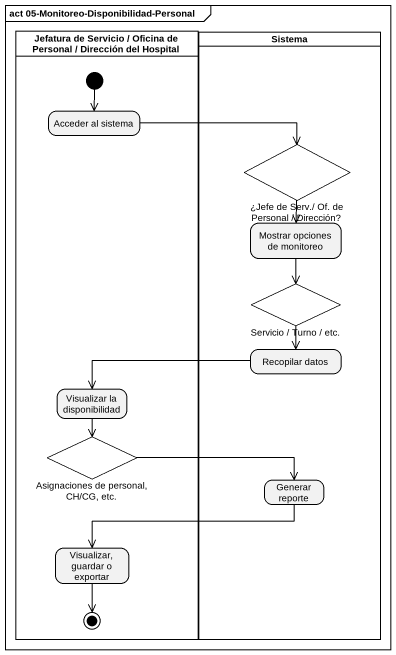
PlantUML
@startuml
mainframe act 05-Monitoreo-Disponibilidad-Personal
hide empty description
state "Jefatura de Servicio / Oficina de Personal / Dirección del Hospital" as Jefatura_de_Servicio <<partition>> {
  state "Acceder al sistema" as Acceder_al_sistema
  state "Visualizar la disponibilidad" as Visualizar_la_disponibilidad
  state "Asignaciones de personal, CH/CG, etc." as Asignaciones_de_personal_CH <<choice>>
  state "Visualizar, guardar o exportar" as Visualizar_guardar_o
  [*] --> Acceder_al_sistema
  Visualizar_guardar_o --> [*]
}
state Sistema <<partition>> {
  state "¿Jefe de Serv./ Of. de Personal / Dirección?" as Jefe_de_Serv_Of_de_Personal <<choice>>
  state "Mostrar opciones de monitoreo" as Mostrar_opciones_de
  state "Servicio / Turno / etc." as Servicio_Turno_etc <<choice>>
  state "Recopilar datos" as Recopilar_datos
  state "Generar reporte" as Generar_reporte
}
Acceder_al_sistema -right-> Jefe_de_Serv_Of_de_Personal
Jefe_de_Serv_Of_de_Personal --> Mostrar_opciones_de
Mostrar_opciones_de --> Servicio_Turno_etc
Servicio_Turno_etc --> Recopilar_datos
Recopilar_datos -left-> Visualizar_la_disponibilidad
Visualizar_la_disponibilidad --> Asignaciones_de_personal_CH
Asignaciones_de_personal_CH -right-> Generar_reporte
Generar_reporte -left-> Visualizar_guardar_o
@enduml
